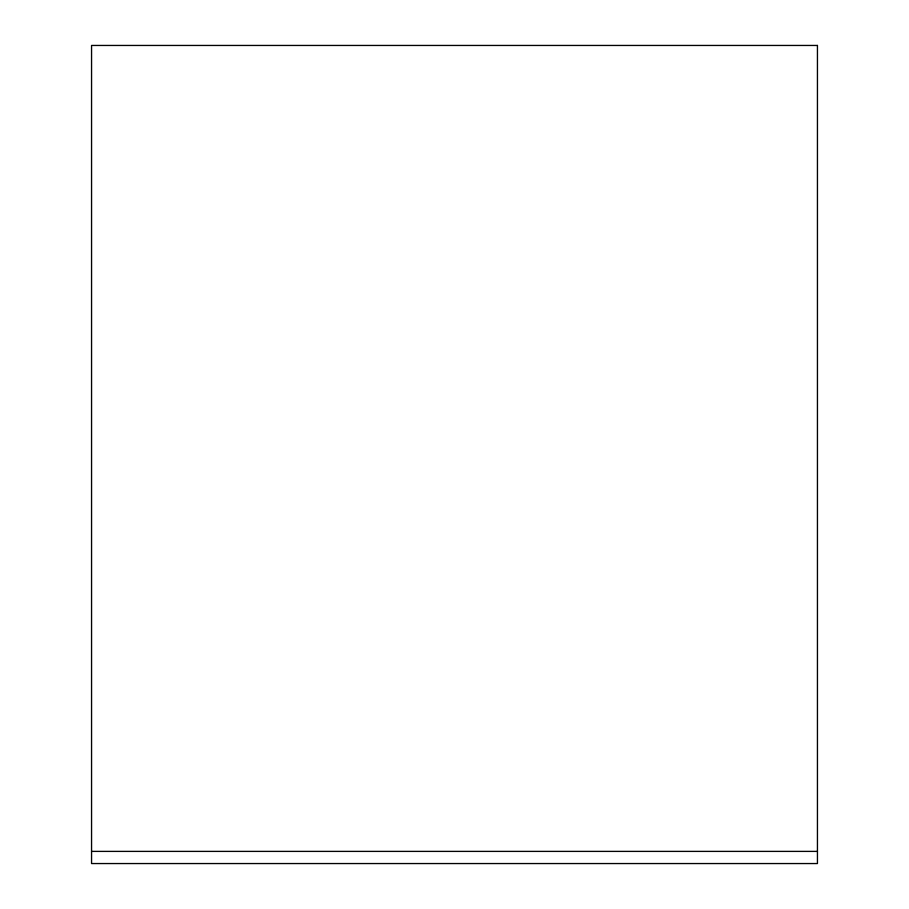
<?xml version="1.0" encoding="UTF-8"?>
<svg xmlns="http://www.w3.org/2000/svg" width="909" height="909" viewBox="0 0 909 909"><rect width="100%" height="100%" fill="white"/><g stroke="black" fill="none" stroke-linecap="round" stroke-linejoin="round"><path stroke-width="1.36" d="M91.559 851.392L817.441 851.392M817.441 45.45L91.559 45.45L91.559 863.55L817.441 863.55L817.441 45.45"/></g></svg>
